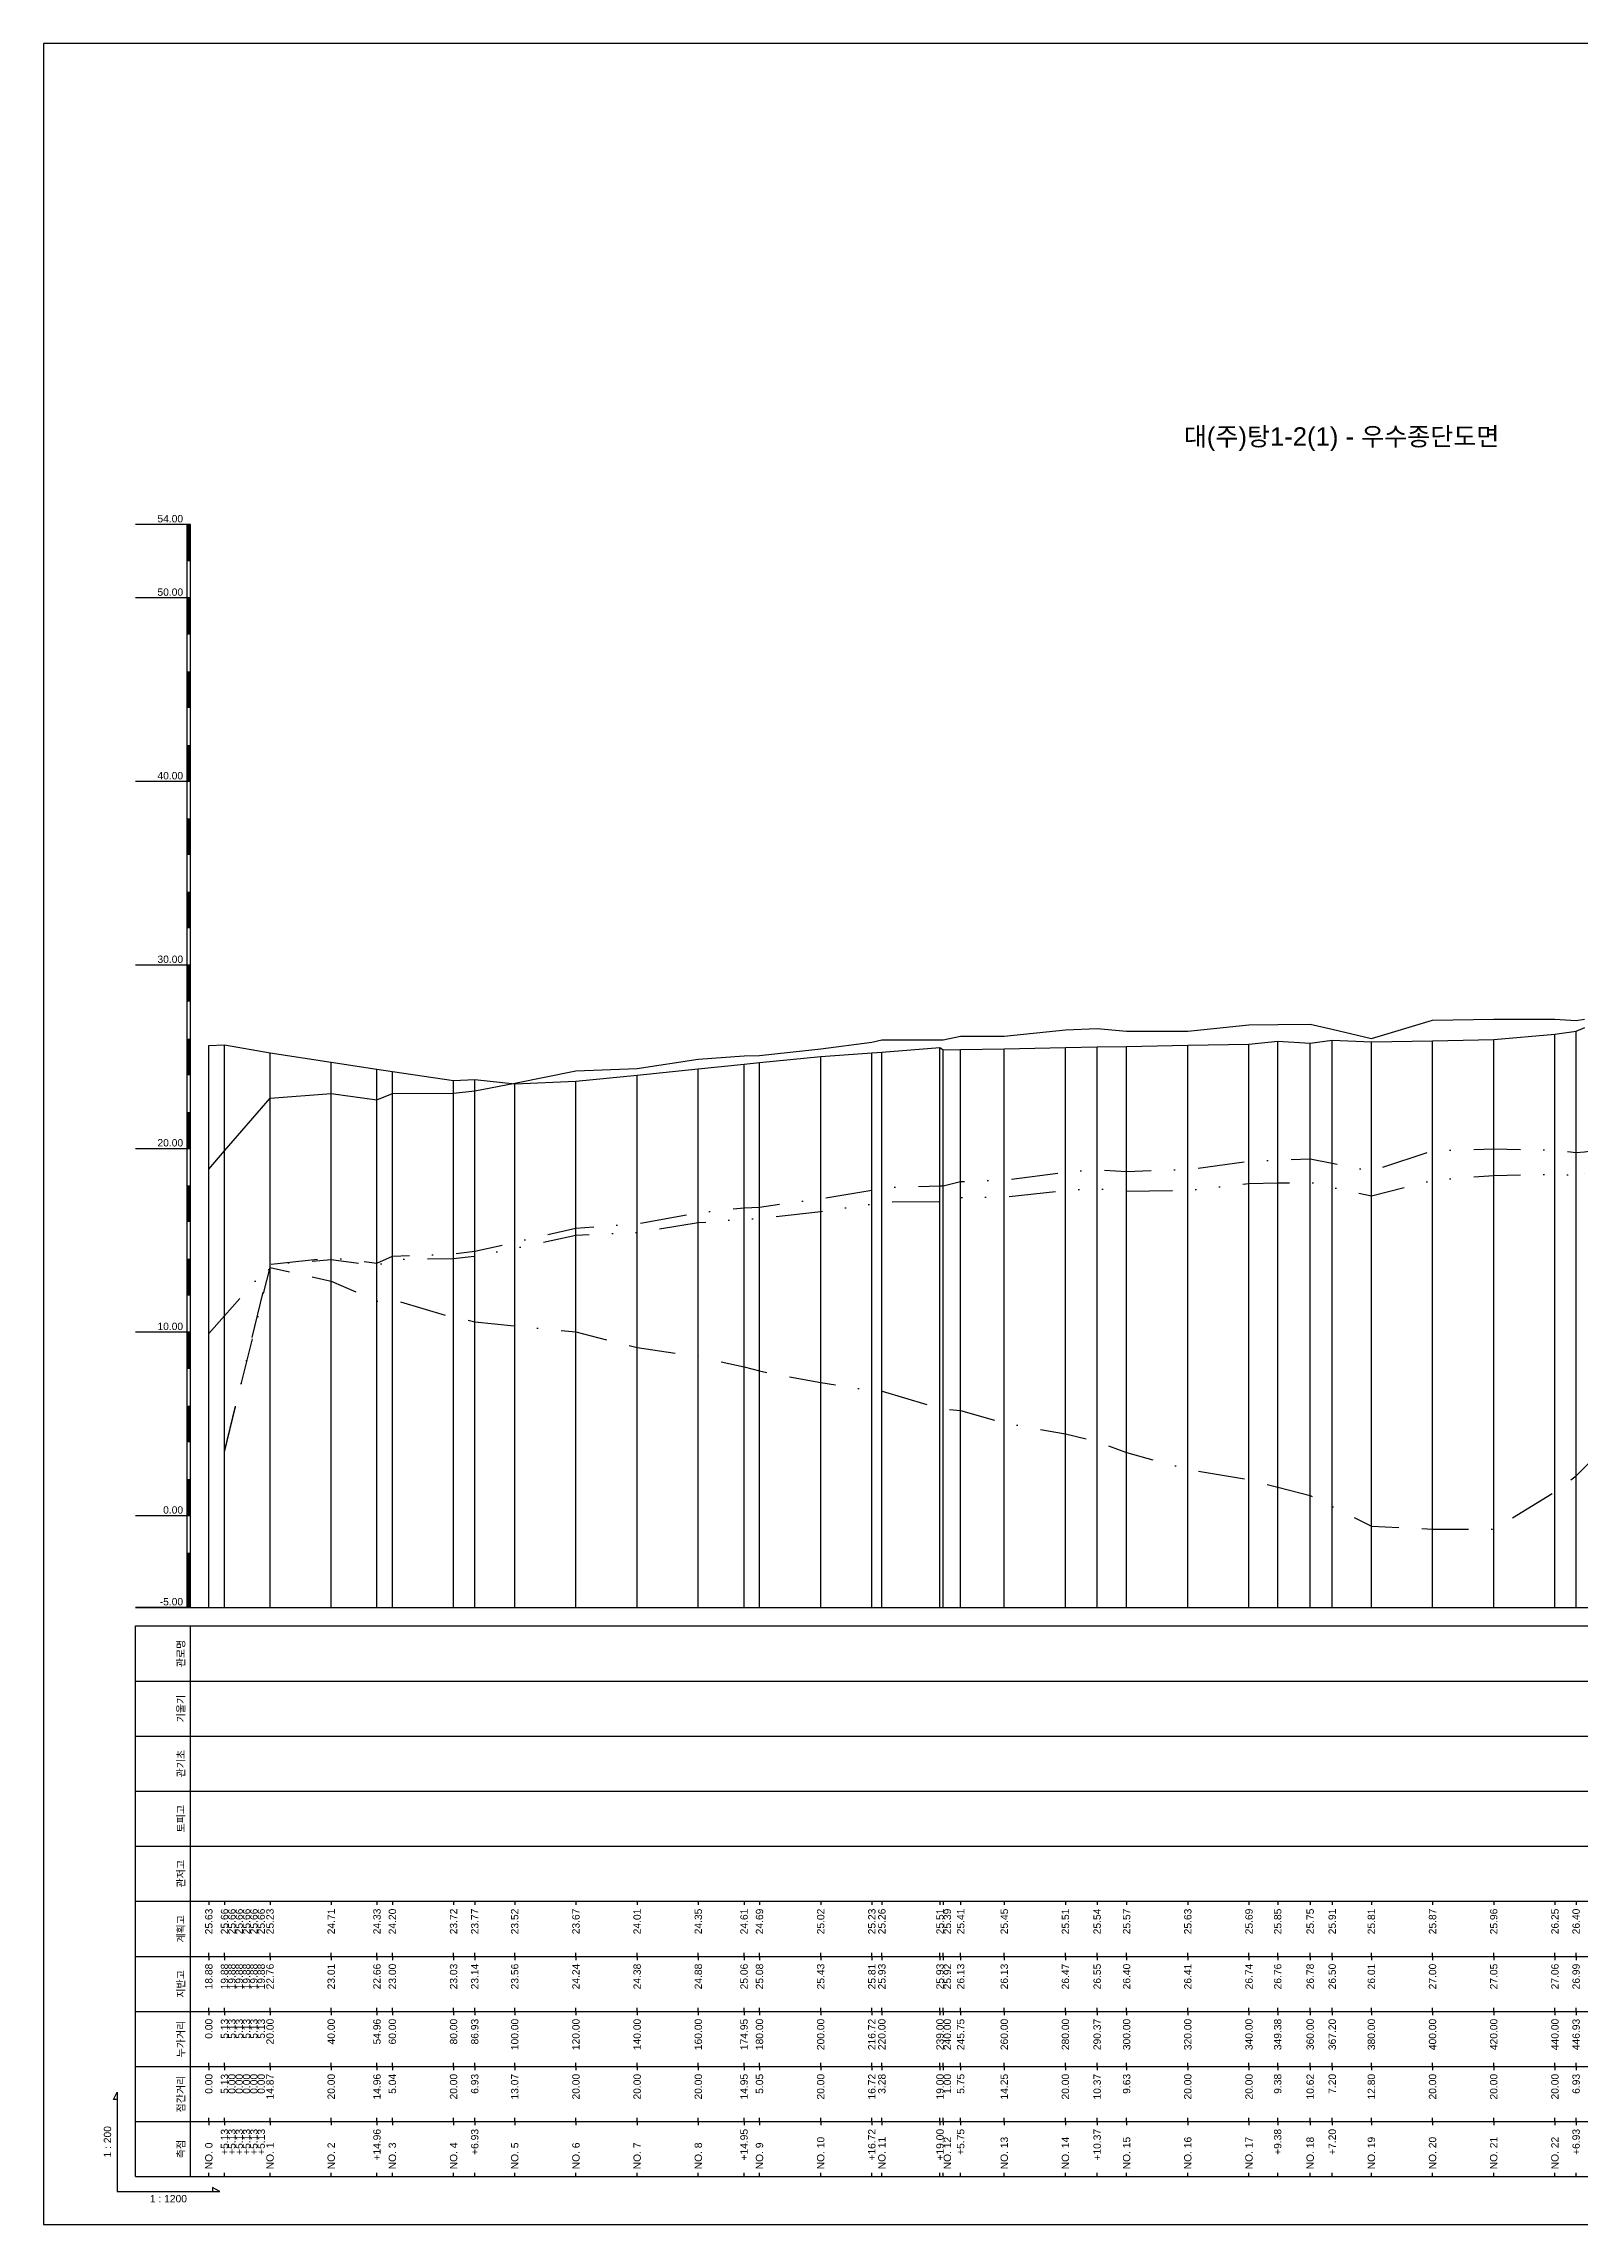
# Model space of a CAD drawing. Header units: millimetres. Extents: x -7351 to 135086, y 1419 to 5643.
# Drawn here: x 21776 to 22195, y 1419 to 2013 of the extents above; entities that cross this region are included whole.
import ezdxf
from ezdxf.enums import TextEntityAlignment as Align

# ---------------------------------------------------------------- set-up
doc = ezdxf.new("R2010")
doc.units = ezdxf.units.MM
for name, pattern in [('BORDER', [44.45, 12.7, -6.35, 12.7, -6.35, 0, -6.35]), ('DASHDOT', [25.4, 12.7, -6.35, 0, -6.35]), ('DIVIDE', [31.75, 12.7, -6.35, 0, -6.35, 0, -6.35])]:
    doc.linetypes.add(name, pattern=pattern)
for name, color, linetype in [('KZ_종단_계획선', 1, 'Continuous'), ('KZ_종단_노선명', 7, 'Continuous'), ('KZ_종단_도각', 7, 'Continuous'), ('KZ_종단_수직선', 7, 'Continuous'), ('KZ_종단_암선1', 56, 'DASHDOT'), ('KZ_종단_암선2', 4, 'DIVIDE'), ('KZ_종단_암선3', 6, 'BORDER'), ('KZ_종단_지반선', 3, 'Continuous'), ('KZ_종단_테이블문자', 7, 'Continuous'), ('KZ_종단_테이블선', 7, 'Continuous'), ('KZ_종단_폴대', 7, 'Continuous')]:
    doc.layers.add(name, color=color, linetype=linetype)
doc.styles.get("Standard").update_dxf_attribs({"font": 'arial.ttf'})

msp = doc.modelspace()

# ---------------------------------------------------------------- linework, layer by layer
at = {"layer": 'KZ_종단_계획선'}
msp.add_lwpolyline([(21821.36, 1740.18), (21825.63, 1740.33), (21825.63, 1740.33), (21825.63, 1740.33), (21825.63, 1740.33), (21825.63, 1740.33), (21825.63, 1740.33), (21838.03, 1738.18), (21854.69, 1735.6), (21867.16, 1733.68), (21871.36, 1733.03), (21888.03, 1730.63), (21893.8, 1730.9), (21904.69, 1729.66), (21921.36, 1730.4), (21938.03, 1732.1), (21954.69, 1733.8), (21967.15, 1735.07), (21971.36, 1735.5), (21988.03, 1737.16), (22001.96, 1738.19), (22004.69, 1738.35), (22020.53, 1739.61), (22021.36, 1738.98), (22026.15, 1739.07), (22038.03, 1739.28), (22054.69, 1739.59), (22063.33, 1739.75), (22071.36, 1739.89), (22088.03, 1740.2), (22104.69, 1740.5), (22112.51, 1741.31), (22121.36, 1740.8), (22127.36, 1741.58), (22138.03, 1741.11), (22154.69, 1741.41), (22171.36, 1741.82), (22188.03, 1743.26), (22193.8, 1744.06), (22196.14, 1745.09)], dxfattribs=at)
at = {"layer": 'KZ_종단_도각'}
msp.add_lwpolyline([(21776.36, 1419.04), (22617.36, 1419.04), (22617.36, 2013.04), (21776.36, 2013.04)], close=True, dxfattribs=at)
at = {"layer": 'KZ_종단_수직선'}
for p, q in [((22104.69, 1587.04), (22104.69, 1740.5)), ((22112.51, 1587.04), (22112.51, 1741.31)), ((22121.36, 1587.04), (22121.36, 1740.8)), ((22127.36, 1587.04), (22127.36, 1741.58)), ((22138.03, 1587.04), (22138.03, 1741.11)), ((22154.69, 1587.04), (22154.69, 1741.41)), ((22171.36, 1587.04), (22171.36, 1741.82)), ((22188.03, 1587.04), (22188.03, 1743.26)), ((22193.8, 1587.04), (22193.8, 1744.06)), ((21821.36, 1587.04), (21821.36, 1740.18)), ((21825.63, 1587.04), (21825.63, 1740.33)), ((21825.63, 1587.04), (21825.63, 1740.33)), ((21825.63, 1587.04), (21825.63, 1740.33)), ((21825.63, 1587.04), (21825.63, 1740.33)), ((21825.63, 1587.04), (21825.63, 1740.33)), ((21825.63, 1587.04), (21825.63, 1740.33)), ((21838.03, 1587.04), (21838.03, 1738.18)), ((21854.69, 1587.04), (21854.69, 1735.6)), ((21967.15, 1587.04), (21967.15, 1735.07)), ((21971.36, 1587.04), (21971.36, 1735.5)), ((21988.03, 1587.04), (21988.03, 1737.16)), ((22001.96, 1587.04), (22001.96, 1738.19)), ((22004.69, 1587.04), (22004.69, 1738.35)), ((22020.53, 1587.04), (22020.53, 1739.61)), ((22021.36, 1587.04), (22021.36, 1738.98)), ((22026.15, 1587.04), (22026.15, 1739.07)), ((22038.03, 1587.04), (22038.03, 1739.28)), ((22054.69, 1587.04), (22054.69, 1739.59)), ((22063.33, 1587.04), (22063.33, 1739.75)), ((22071.36, 1587.04), (22071.36, 1739.89)), ((22088.03, 1587.04), (22088.03, 1740.2)), ((21867.16, 1587.04), (21867.16, 1733.68)), ((21871.36, 1587.04), (21871.36, 1733.03)), ((21888.03, 1587.04), (21888.03, 1730.63)), ((21893.8, 1587.04), (21893.8, 1730.9)), ((21904.69, 1587.04), (21904.69, 1729.66)), ((21921.36, 1587.04), (21921.36, 1730.4)), ((21938.03, 1587.04), (21938.03, 1732.1)), ((21954.69, 1587.04), (21954.69, 1733.8))]:
    msp.add_line(p, q, dxfattribs=at)
at = {"layer": 'KZ_종단_암선1', "flags": 128}
msp.add_lwpolyline([(21821.36, 1661.68), (21825.63, 1666.52), (21825.63, 1666.52), (21825.63, 1666.52), (21825.63, 1666.52), (21825.63, 1666.52), (21825.63, 1666.52), (21838.03, 1680.56), (21854.69, 1682.3), (21867.16, 1680.9), (21871.36, 1682.74), (21888.03, 1683.37), (21893.8, 1684.11), (21904.69, 1686.53), (21921.36, 1690.43), (21938.03, 1691.61), (21954.69, 1694.62), (21967.15, 1695.93), (21971.36, 1696.15), (21988.03, 1698.42), (22001.96, 1700.74), (22004.69, 1701.43), (22020.53, 1701.89), (22021.36, 1701.91), (22026.15, 1703.11), (22038.03, 1703.47), (22054.69, 1705.68), (22063.33, 1706.33), (22071.36, 1705.84), (22088.03, 1706.39), (22104.69, 1708.59), (22112.51, 1708.92), (22121.36, 1709.29), (22127.36, 1708.08), (22138.03, 1705.93), (22154.69, 1711.44), (22171.36, 1712), (22188.03, 1711.61), (22193.8, 1710.97), (22196.13, 1711.21), (22196.13, 1711.21), (22196.13, 1711.21), (22196.13, 1711.21), (22196.13, 1711.21), (22204.69, 1712.36), (22221.36, 1715.76), (22238.03, 1721.14), (22254.69, 1720.33), (22271.36, 1725.46), (22277.13, 1725.42), (22288.03, 1725.35), (22304.69, 1730.93), (22321.36, 1742.31), (22327.13, 1742.99), (22338.03, 1744.28), (22354.69, 1744.21), (22371.36, 1750.07), (22377.13, 1750.04), (22388.03, 1749.98), (22404.69, 1767.81), (22421.36, 1767.17), (22431.48, 1788.02), (22438.03, 1793.42), (22438.48, 1793.47)], dxfattribs=at)
at = {"layer": 'KZ_종단_암선2', "flags": 128}
msp.add_lwpolyline([(21825.63, 1629.58), (21825.63, 1629.58), (21825.63, 1629.58), (21825.63, 1629.58), (21825.63, 1629.58), (21825.63, 1629.58), (21838.03, 1680.5), (21854.69, 1681.86), (21867.16, 1680.17), (21871.36, 1681.92), (21888.03, 1682.16), (21893.8, 1682.77), (21904.69, 1684.94), (21921.36, 1688.45), (21938.03, 1689.25), (21954.69, 1691.89), (21967.15, 1692.91), (21971.36, 1693.03), (21988.03, 1694.92), (22001.96, 1696.93), (22004.69, 1697.56), (22020.53, 1697.66), (22021.36, 1697.67), (22026.15, 1698.76), (22038.03, 1698.86), (22054.69, 1700.71), (22063.33, 1701.16), (22071.36, 1700.5), (22088.03, 1700.69), (22104.69, 1702.54), (22112.51, 1702.7), (22121.36, 1702.89), (22127.36, 1701.55), (22138.03, 1699.18), (22154.69, 1703.42), (22171.36, 1704.77), (22188.03, 1705.11), (22193.8, 1704.83), (22196.13, 1705.21), (22196.13, 1705.21), (22196.13, 1705.21), (22196.13, 1705.21), (22196.13, 1705.21), (22204.69, 1706.89), (22221.36, 1711.37), (22238.03, 1717.85), (22254.69, 1718.21), (22271.36, 1724.27), (22277.13, 1724.08), (22288.03, 1723.73), (22304.69, 1728.91), (22321.36, 1739.09), (22327.13, 1739.32), (22338.03, 1739.76), (22354.69, 1738.3), (22371.36, 1742.7), (22377.13, 1742.14), (22388.03, 1741.08), (22404.69, 1757.3), (22421.36, 1755), (22431.48, 1774.81), (22438.03, 1779.53), (22438.48, 1779.53)], dxfattribs=at)
at = {"layer": 'KZ_종단_암선3', "flags": 128}
msp.add_lwpolyline([(21825.63, 1629.38), (21825.63, 1629.38), (21825.63, 1629.38), (21825.63, 1629.38), (21825.63, 1629.38), (21825.63, 1629.38), (21838.03, 1679.72), (21854.69, 1675.99), (21867.16, 1670.49), (21871.36, 1670.95), (21888.03, 1666.08), (21893.8, 1664.92), (21904.69, 1663.75), (21921.36, 1662.15), (21938.03, 1657.85), (21954.69, 1655.4), (21967.15, 1652.63), (21971.36, 1651.49), (21988.03, 1648.33), (22001.96, 1646.16), (22004.69, 1645.97), (22020.53, 1641.34), (22021.36, 1641.1), (22026.15, 1640.77), (22038.03, 1637.37), (22054.69, 1634.33), (22063.33, 1632.28), (22071.36, 1629.3), (22088.03, 1624.72), (22104.69, 1621.86), (22112.51, 1619.85), (22121.36, 1617.57), (22127.36, 1614.58), (22138.03, 1609.25), (22154.69, 1608.42), (22171.36, 1608.41), (22188.03, 1618.55), (22193.8, 1622.92), (22196.13, 1625.2), (22196.13, 1625.2), (22196.13, 1625.2), (22196.13, 1625.2), (22196.13, 1625.2), (22204.69, 1633.98), (22221.36, 1652.82), (22238.03, 1674.44), (22254.69, 1689.93), (22271.36, 1712.88), (22277.13, 1677.94), (22321.36, 1737.69), (22327.13, 1737.5), (22338.03, 1737.16), (22354.69, 1734.52), (22371.36, 1737.73), (22377.13, 1736.76), (22388.03, 1734.92), (22404.69, 1749.99), (22421.36, 1746.55), (22431.48, 1765.68), (22438.03, 1769.97), (22438.48, 1769.95)], dxfattribs=at)
at = {"layer": 'KZ_종단_지반선', "flags": 128}
msp.add_lwpolyline([(21821.36, 1706.45), (21825.63, 1711.42), (21825.63, 1711.42), (21825.63, 1711.42), (21825.63, 1711.42), (21825.63, 1711.42), (21825.63, 1711.42), (21838.03, 1725.84), (21854.69, 1727.09), (21867.16, 1725.33), (21871.36, 1727.05), (21888.03, 1727.19), (21893.8, 1727.76), (21904.69, 1729.86), (21921.36, 1733.25), (21938.03, 1733.92), (21954.69, 1736.43), (21967.15, 1737.35), (21971.36, 1737.45), (21988.03, 1739.2), (22001.96, 1741.09), (22004.69, 1741.7), (22020.53, 1741.67), (22021.36, 1741.66), (22026.15, 1742.71), (22038.03, 1742.71), (22054.69, 1744.4), (22063.33, 1744.78), (22071.36, 1744.04), (22088.03, 1744.08), (22104.69, 1745.76), (22112.51, 1745.85), (22121.36, 1745.95), (22127.36, 1744.55), (22138.03, 1742.07), (22154.69, 1747.04), (22171.36, 1747.31), (22188.03, 1747.36), (22193.8, 1746.97), (22196.13, 1747.3)], dxfattribs=at)
at = {"layer": 'KZ_종단_테이블선'}
for p, q in [((21801.36, 1587.04), (22443.48, 1587.04)), ((21801.36, 1567.04), (21801.36, 1582.04)), ((21801.36, 1582.04), (22443.48, 1582.04)), ((21816.36, 1567.04), (21816.36, 1582.04)), ((21801.36, 1552.04), (21801.36, 1567.04)), ((21801.36, 1567.04), (22443.48, 1567.04)), ((21816.36, 1552.04), (21816.36, 1567.04)), ((21801.36, 1537.04), (21801.36, 1552.04)), ((21801.36, 1552.04), (22443.48, 1552.04)), ((21816.36, 1537.04), (21816.36, 1552.04)), ((21801.36, 1522.04), (21801.36, 1537.04)), ((21801.36, 1537.04), (22443.48, 1537.04)), ((21816.36, 1522.04), (21816.36, 1537.04)), ((21801.36, 1507.04), (21801.36, 1522.04)), ((21801.36, 1522.04), (22443.48, 1522.04)), ((21816.36, 1507.04), (21816.36, 1522.04)), ((21801.36, 1492.04), (21801.36, 1507.04)), ((21801.36, 1507.04), (22443.48, 1507.04)), ((21816.36, 1492.04), (21816.36, 1507.04)), ((21821.36, 1507.04), (21821.36, 1506.04)), ((21825.63, 1507.04), (21825.63, 1506.04)), ((21825.63, 1507.04), (21825.63, 1506.04)), ((21825.63, 1507.04), (21825.63, 1506.04)), ((21825.63, 1507.04), (21825.63, 1506.04)), ((21825.63, 1507.04), (21825.63, 1506.04)), ((21825.63, 1507.04), (21825.63, 1506.04)), ((21838.03, 1507.04), (21838.03, 1506.04)), ((21854.69, 1507.04), (21854.69, 1506.04)), ((21867.16, 1507.04), (21867.16, 1506.04)), ((21871.36, 1507.04), (21871.36, 1506.04)), ((21888.03, 1507.04), (21888.03, 1506.04)), ((21893.8, 1507.04), (21893.8, 1506.04)), ((21904.69, 1507.04), (21904.69, 1506.04)), ((21921.36, 1507.04), (21921.36, 1506.04)), ((21938.03, 1507.04), (21938.03, 1506.04)), ((21954.69, 1507.04), (21954.69, 1506.04)), ((21967.15, 1507.04), (21967.15, 1506.04)), ((21971.36, 1507.04), (21971.36, 1506.04)), ((21988.03, 1507.04), (21988.03, 1506.04)), ((22001.96, 1507.04), (22001.96, 1506.04)), ((22004.69, 1507.04), (22004.69, 1506.04)), ((22020.53, 1507.04), (22020.53, 1506.04)), ((22021.36, 1507.04), (22021.36, 1506.04)), ((22026.15, 1507.04), (22026.15, 1506.04)), ((22038.03, 1507.04), (22038.03, 1506.04)), ((22054.69, 1507.04), (22054.69, 1506.04)), ((22063.33, 1507.04), (22063.33, 1506.04)), ((22071.36, 1507.04), (22071.36, 1506.04)), ((22088.03, 1507.04), (22088.03, 1506.04)), ((22104.69, 1507.04), (22104.69, 1506.04)), ((22112.51, 1507.04), (22112.51, 1506.04)), ((22121.36, 1507.04), (22121.36, 1506.04)), ((22127.36, 1507.04), (22127.36, 1506.04)), ((22138.03, 1507.04), (22138.03, 1506.04)), ((22154.69, 1507.04), (22154.69, 1506.04)), ((22171.36, 1507.04), (22171.36, 1506.04)), ((22188.03, 1507.04), (22188.03, 1506.04)), ((22193.8, 1507.04), (22193.8, 1506.04)), ((21801.36, 1477.04), (21801.36, 1492.04)), ((21801.36, 1492.04), (22443.48, 1492.04)), ((21816.36, 1477.04), (21816.36, 1492.04)), ((21821.36, 1492.04), (21821.36, 1493.04)), ((21821.36, 1492.04), (21821.36, 1491.04)), ((21825.63, 1492.04), (21825.63, 1493.04)), ((21825.63, 1492.04), (21825.63, 1493.04)), ((21825.63, 1492.04), (21825.63, 1493.04)), ((21825.63, 1492.04), (21825.63, 1493.04)), ((21825.63, 1492.04), (21825.63, 1493.04)), ((21825.63, 1492.04), (21825.63, 1493.04)), ((21825.63, 1492.04), (21825.63, 1491.04)), ((21825.63, 1492.04), (21825.63, 1491.04)), ((21825.63, 1492.04), (21825.63, 1491.04)), ((21825.63, 1492.04), (21825.63, 1491.04)), ((21825.63, 1492.04), (21825.63, 1491.04)), ((21825.63, 1492.04), (21825.63, 1491.04)), ((21838.03, 1492.04), (21838.03, 1493.04)), ((21838.03, 1492.04), (21838.03, 1491.04)), ((21854.69, 1492.04), (21854.69, 1493.04)), ((21854.69, 1492.04), (21854.69, 1491.04)), ((21867.16, 1492.04), (21867.16, 1493.04)), ((21867.16, 1492.04), (21867.16, 1491.04)), ((21871.36, 1492.04), (21871.36, 1493.04)), ((21871.36, 1492.04), (21871.36, 1491.04)), ((21888.03, 1492.04), (21888.03, 1493.04)), ((21888.03, 1492.04), (21888.03, 1491.04)), ((21893.8, 1492.04), (21893.8, 1493.04)), ((21893.8, 1492.04), (21893.8, 1491.04)), ((21904.69, 1492.04), (21904.69, 1493.04)), ((21904.69, 1492.04), (21904.69, 1491.04)), ((21921.36, 1492.04), (21921.36, 1493.04)), ((21921.36, 1492.04), (21921.36, 1491.04)), ((21938.03, 1492.04), (21938.03, 1493.04)), ((21938.03, 1492.04), (21938.03, 1491.04)), ((21954.69, 1492.04), (21954.69, 1493.04)), ((21954.69, 1492.04), (21954.69, 1491.04)), ((21967.15, 1492.04), (21967.15, 1493.04)), ((21967.15, 1492.04), (21967.15, 1491.04)), ((21971.36, 1492.04), (21971.36, 1493.04)), ((21971.36, 1492.04), (21971.36, 1491.04)), ((21988.03, 1492.04), (21988.03, 1493.04)), ((21988.03, 1492.04), (21988.03, 1491.04)), ((22001.96, 1492.04), (22001.96, 1493.04)), ((22001.96, 1492.04), (22001.96, 1491.04)), ((22004.69, 1492.04), (22004.69, 1493.04)), ((22004.69, 1492.04), (22004.69, 1491.04)), ((22020.53, 1492.04), (22020.53, 1493.04)), ((22020.53, 1492.04), (22020.53, 1491.04)), ((22021.36, 1492.04), (22021.36, 1493.04)), ((22021.36, 1492.04), (22021.36, 1491.04)), ((22026.15, 1492.04), (22026.15, 1493.04)), ((22026.15, 1492.04), (22026.15, 1491.04)), ((22038.03, 1492.04), (22038.03, 1493.04)), ((22038.03, 1492.04), (22038.03, 1491.04)), ((22054.69, 1492.04), (22054.69, 1493.04)), ((22054.69, 1492.04), (22054.69, 1491.04)), ((22063.33, 1492.04), (22063.33, 1493.04)), ((22063.33, 1492.04), (22063.33, 1491.04)), ((22071.36, 1492.04), (22071.36, 1493.04)), ((22071.36, 1492.04), (22071.36, 1491.04)), ((22088.03, 1492.04), (22088.03, 1493.04)), ((22088.03, 1492.04), (22088.03, 1491.04)), ((22104.69, 1492.04), (22104.69, 1493.04)), ((22104.69, 1492.04), (22104.69, 1491.04)), ((22112.51, 1492.04), (22112.51, 1493.04)), ((22112.51, 1492.04), (22112.51, 1491.04)), ((22121.36, 1492.04), (22121.36, 1493.04)), ((22121.36, 1492.04), (22121.36, 1491.04)), ((22127.36, 1492.04), (22127.36, 1493.04)), ((22127.36, 1492.04), (22127.36, 1491.04)), ((22138.03, 1492.04), (22138.03, 1493.04)), ((22138.03, 1492.04), (22138.03, 1491.04)), ((22154.69, 1492.04), (22154.69, 1493.04)), ((22154.69, 1492.04), (22154.69, 1491.04)), ((22171.36, 1492.04), (22171.36, 1493.04)), ((22171.36, 1492.04), (22171.36, 1491.04)), ((22188.03, 1492.04), (22188.03, 1493.04)), ((22188.03, 1492.04), (22188.03, 1491.04)), ((22193.8, 1492.04), (22193.8, 1493.04)), ((22193.8, 1492.04), (22193.8, 1491.04)), ((21801.36, 1462.04), (21801.36, 1477.04)), ((21801.36, 1477.04), (22443.48, 1477.04)), ((21816.36, 1462.04), (21816.36, 1477.04)), ((21821.36, 1477.04), (21821.36, 1478.04)), ((21821.36, 1477.04), (21821.36, 1476.04)), ((21825.63, 1477.04), (21825.63, 1478.04)), ((21825.63, 1477.04), (21825.63, 1478.04)), ((21825.63, 1477.04), (21825.63, 1478.04)), ((21825.63, 1477.04), (21825.63, 1478.04)), ((21825.63, 1477.04), (21825.63, 1478.04)), ((21825.63, 1477.04), (21825.63, 1478.04)), ((21825.63, 1477.04), (21825.63, 1476.04)), ((21825.63, 1477.04), (21825.63, 1476.04)), ((21825.63, 1477.04), (21825.63, 1476.04)), ((21825.63, 1477.04), (21825.63, 1476.04)), ((21825.63, 1477.04), (21825.63, 1476.04)), ((21825.63, 1477.04), (21825.63, 1476.04)), ((21838.03, 1477.04), (21838.03, 1478.04)), ((21838.03, 1477.04), (21838.03, 1476.04)), ((21854.69, 1477.04), (21854.69, 1478.04)), ((21854.69, 1477.04), (21854.69, 1476.04)), ((21867.16, 1477.04), (21867.16, 1478.04)), ((21867.16, 1477.04), (21867.16, 1476.04)), ((21871.36, 1477.04), (21871.36, 1478.04)), ((21871.36, 1477.04), (21871.36, 1476.04)), ((21888.03, 1477.04), (21888.03, 1478.04)), ((21888.03, 1477.04), (21888.03, 1476.04)), ((21893.8, 1477.04), (21893.8, 1478.04)), ((21893.8, 1477.04), (21893.8, 1476.04)), ((21904.69, 1477.04), (21904.69, 1478.04)), ((21904.69, 1477.04), (21904.69, 1476.04)), ((21921.36, 1477.04), (21921.36, 1478.04)), ((21921.36, 1477.04), (21921.36, 1476.04)), ((21938.03, 1477.04), (21938.03, 1478.04)), ((21938.03, 1477.04), (21938.03, 1476.04)), ((21954.69, 1477.04), (21954.69, 1478.04)), ((21954.69, 1477.04), (21954.69, 1476.04)), ((21967.15, 1477.04), (21967.15, 1478.04)), ((21967.15, 1477.04), (21967.15, 1476.04)), ((21971.36, 1477.04), (21971.36, 1478.04)), ((21971.36, 1477.04), (21971.36, 1476.04)), ((21988.03, 1477.04), (21988.03, 1478.04)), ((21988.03, 1477.04), (21988.03, 1476.04)), ((22001.96, 1477.04), (22001.96, 1478.04)), ((22001.96, 1477.04), (22001.96, 1476.04)), ((22004.69, 1477.04), (22004.69, 1478.04)), ((22004.69, 1477.04), (22004.69, 1476.04)), ((22020.53, 1477.04), (22020.53, 1478.04)), ((22020.53, 1477.04), (22020.53, 1476.04)), ((22021.36, 1477.04), (22021.36, 1478.04)), ((22021.36, 1477.04), (22021.36, 1476.04)), ((22026.15, 1477.04), (22026.15, 1478.04)), ((22026.15, 1477.04), (22026.15, 1476.04)), ((22038.03, 1477.04), (22038.03, 1478.04)), ((22038.03, 1477.04), (22038.03, 1476.04)), ((22054.69, 1477.04), (22054.69, 1478.04)), ((22054.69, 1477.04), (22054.69, 1476.04)), ((22063.33, 1477.04), (22063.33, 1478.04)), ((22063.33, 1477.04), (22063.33, 1476.04)), ((22071.36, 1477.04), (22071.36, 1478.04)), ((22071.36, 1477.04), (22071.36, 1476.04)), ((22088.03, 1477.04), (22088.03, 1478.04)), ((22088.03, 1477.04), (22088.03, 1476.04)), ((22104.69, 1477.04), (22104.69, 1478.04)), ((22104.69, 1477.04), (22104.69, 1476.04)), ((22112.51, 1477.04), (22112.51, 1478.04)), ((22112.51, 1477.04), (22112.51, 1476.04)), ((22121.36, 1477.04), (22121.36, 1478.04)), ((22121.36, 1477.04), (22121.36, 1476.04)), ((22127.36, 1477.04), (22127.36, 1478.04)), ((22127.36, 1477.04), (22127.36, 1476.04)), ((22138.03, 1477.04), (22138.03, 1478.04)), ((22138.03, 1477.04), (22138.03, 1476.04)), ((22154.69, 1477.04), (22154.69, 1478.04)), ((22154.69, 1477.04), (22154.69, 1476.04)), ((22171.36, 1477.04), (22171.36, 1478.04)), ((22171.36, 1477.04), (22171.36, 1476.04)), ((22188.03, 1477.04), (22188.03, 1478.04)), ((22188.03, 1477.04), (22188.03, 1476.04)), ((22193.8, 1477.04), (22193.8, 1478.04)), ((22193.8, 1477.04), (22193.8, 1476.04)), ((21801.36, 1447.04), (21801.36, 1462.04)), ((21801.36, 1462.04), (22443.48, 1462.04)), ((21816.36, 1447.04), (21816.36, 1462.04)), ((21821.36, 1462.04), (21821.36, 1463.04)), ((21821.36, 1462.04), (21821.36, 1461.04)), ((21825.63, 1462.04), (21825.63, 1463.04)), ((21825.63, 1462.04), (21825.63, 1463.04)), ((21825.63, 1462.04), (21825.63, 1463.04)), ((21825.63, 1462.04), (21825.63, 1463.04)), ((21825.63, 1462.04), (21825.63, 1463.04)), ((21825.63, 1462.04), (21825.63, 1463.04)), ((21825.63, 1462.04), (21825.63, 1461.04)), ((21825.63, 1462.04), (21825.63, 1461.04)), ((21825.63, 1462.04), (21825.63, 1461.04)), ((21825.63, 1462.04), (21825.63, 1461.04)), ((21825.63, 1462.04), (21825.63, 1461.04)), ((21825.63, 1462.04), (21825.63, 1461.04)), ((21838.03, 1462.04), (21838.03, 1463.04)), ((21838.03, 1462.04), (21838.03, 1461.04)), ((21854.69, 1462.04), (21854.69, 1463.04)), ((21854.69, 1462.04), (21854.69, 1461.04)), ((21867.16, 1462.04), (21867.16, 1463.04)), ((21867.16, 1462.04), (21867.16, 1461.04)), ((21871.36, 1462.04), (21871.36, 1463.04)), ((21871.36, 1462.04), (21871.36, 1461.04)), ((21888.03, 1462.04), (21888.03, 1463.04)), ((21888.03, 1462.04), (21888.03, 1461.04)), ((21893.8, 1462.04), (21893.8, 1463.04)), ((21893.8, 1462.04), (21893.8, 1461.04)), ((21904.69, 1462.04), (21904.69, 1463.04)), ((21904.69, 1462.04), (21904.69, 1461.04)), ((21921.36, 1462.04), (21921.36, 1463.04)), ((21921.36, 1462.04), (21921.36, 1461.04)), ((21938.03, 1462.04), (21938.03, 1463.04)), ((21938.03, 1462.04), (21938.03, 1461.04)), ((21954.69, 1462.04), (21954.69, 1463.04)), ((21954.69, 1462.04), (21954.69, 1461.04)), ((21967.15, 1462.04), (21967.15, 1463.04)), ((21967.15, 1462.04), (21967.15, 1461.04)), ((21971.36, 1462.04), (21971.36, 1463.04)), ((21971.36, 1462.04), (21971.36, 1461.04)), ((21988.03, 1462.04), (21988.03, 1463.04)), ((21988.03, 1462.04), (21988.03, 1461.04)), ((22001.96, 1462.04), (22001.96, 1463.04)), ((22001.96, 1462.04), (22001.96, 1461.04)), ((22004.69, 1462.04), (22004.69, 1463.04)), ((22004.69, 1462.04), (22004.69, 1461.04)), ((22020.53, 1462.04), (22020.53, 1463.04)), ((22020.53, 1462.04), (22020.53, 1461.04)), ((22021.36, 1462.04), (22021.36, 1463.04)), ((22021.36, 1462.04), (22021.36, 1461.04)), ((22026.15, 1462.04), (22026.15, 1463.04)), ((22026.15, 1462.04), (22026.15, 1461.04)), ((22038.03, 1462.04), (22038.03, 1463.04)), ((22038.03, 1462.04), (22038.03, 1461.04)), ((22054.69, 1462.04), (22054.69, 1463.04)), ((22054.69, 1462.04), (22054.69, 1461.04)), ((22063.33, 1462.04), (22063.33, 1463.04)), ((22063.33, 1462.04), (22063.33, 1461.04)), ((22071.36, 1462.04), (22071.36, 1463.04)), ((22071.36, 1462.04), (22071.36, 1461.04)), ((22088.03, 1462.04), (22088.03, 1463.04)), ((22088.03, 1462.04), (22088.03, 1461.04)), ((22104.69, 1462.04), (22104.69, 1463.04)), ((22104.69, 1462.04), (22104.69, 1461.04)), ((22112.51, 1462.04), (22112.51, 1463.04)), ((22112.51, 1462.04), (22112.51, 1461.04)), ((22121.36, 1462.04), (22121.36, 1463.04)), ((22121.36, 1462.04), (22121.36, 1461.04)), ((22127.36, 1462.04), (22127.36, 1463.04)), ((22127.36, 1462.04), (22127.36, 1461.04)), ((22138.03, 1462.04), (22138.03, 1463.04)), ((22138.03, 1462.04), (22138.03, 1461.04)), ((22154.69, 1462.04), (22154.69, 1463.04)), ((22154.69, 1462.04), (22154.69, 1461.04)), ((22171.36, 1462.04), (22171.36, 1463.04)), ((22171.36, 1462.04), (22171.36, 1461.04)), ((22188.03, 1462.04), (22188.03, 1463.04)), ((22188.03, 1462.04), (22188.03, 1461.04)), ((22193.8, 1462.04), (22193.8, 1463.04)), ((22193.8, 1462.04), (22193.8, 1461.04)), ((21801.36, 1432.04), (21801.36, 1447.04)), ((21801.36, 1447.04), (22443.48, 1447.04)), ((21816.36, 1432.04), (21816.36, 1447.04)), ((21821.36, 1447.04), (21821.36, 1448.04)), ((21821.36, 1447.04), (21821.36, 1446.04)), ((21825.63, 1447.04), (21825.63, 1448.04)), ((21825.63, 1447.04), (21825.63, 1448.04)), ((21825.63, 1447.04), (21825.63, 1448.04)), ((21825.63, 1447.04), (21825.63, 1448.04)), ((21825.63, 1447.04), (21825.63, 1448.04)), ((21825.63, 1447.04), (21825.63, 1448.04)), ((21825.63, 1447.04), (21825.63, 1446.04)), ((21825.63, 1447.04), (21825.63, 1446.04)), ((21825.63, 1447.04), (21825.63, 1446.04)), ((21825.63, 1447.04), (21825.63, 1446.04)), ((21825.63, 1447.04), (21825.63, 1446.04)), ((21825.63, 1447.04), (21825.63, 1446.04)), ((21838.03, 1447.04), (21838.03, 1448.04)), ((21838.03, 1447.04), (21838.03, 1446.04)), ((21854.69, 1447.04), (21854.69, 1448.04)), ((21854.69, 1447.04), (21854.69, 1446.04)), ((21867.16, 1447.04), (21867.16, 1448.04)), ((21867.16, 1447.04), (21867.16, 1446.04)), ((21871.36, 1447.04), (21871.36, 1448.04)), ((21871.36, 1447.04), (21871.36, 1446.04)), ((21888.03, 1447.04), (21888.03, 1448.04)), ((21888.03, 1447.04), (21888.03, 1446.04)), ((21893.8, 1447.04), (21893.8, 1448.04)), ((21893.8, 1447.04), (21893.8, 1446.04)), ((21904.69, 1447.04), (21904.69, 1448.04)), ((21904.69, 1447.04), (21904.69, 1446.04)), ((21921.36, 1447.04), (21921.36, 1448.04)), ((21921.36, 1447.04), (21921.36, 1446.04)), ((21938.03, 1447.04), (21938.03, 1448.04)), ((21938.03, 1447.04), (21938.03, 1446.04)), ((21954.69, 1447.04), (21954.69, 1448.04)), ((21954.69, 1447.04), (21954.69, 1446.04)), ((21967.15, 1447.04), (21967.15, 1448.04)), ((21967.15, 1447.04), (21967.15, 1446.04)), ((21971.36, 1447.04), (21971.36, 1448.04)), ((21971.36, 1447.04), (21971.36, 1446.04)), ((21988.03, 1447.04), (21988.03, 1448.04)), ((21988.03, 1447.04), (21988.03, 1446.04)), ((22001.96, 1447.04), (22001.96, 1448.04)), ((22001.96, 1447.04), (22001.96, 1446.04)), ((22004.69, 1447.04), (22004.69, 1448.04)), ((22004.69, 1447.04), (22004.69, 1446.04)), ((22020.53, 1447.04), (22020.53, 1448.04)), ((22020.53, 1447.04), (22020.53, 1446.04)), ((22021.36, 1447.04), (22021.36, 1448.04)), ((22021.36, 1447.04), (22021.36, 1446.04)), ((22026.15, 1447.04), (22026.15, 1448.04)), ((22026.15, 1447.04), (22026.15, 1446.04)), ((22038.03, 1447.04), (22038.03, 1448.04)), ((22038.03, 1447.04), (22038.03, 1446.04)), ((22054.69, 1447.04), (22054.69, 1448.04)), ((22054.69, 1447.04), (22054.69, 1446.04)), ((22063.33, 1447.04), (22063.33, 1448.04)), ((22063.33, 1447.04), (22063.33, 1446.04)), ((22071.36, 1447.04), (22071.36, 1448.04)), ((22071.36, 1447.04), (22071.36, 1446.04)), ((22088.03, 1447.04), (22088.03, 1448.04)), ((22088.03, 1447.04), (22088.03, 1446.04)), ((22104.69, 1447.04), (22104.69, 1448.04)), ((22104.69, 1447.04), (22104.69, 1446.04)), ((22112.51, 1447.04), (22112.51, 1448.04)), ((22112.51, 1447.04), (22112.51, 1446.04)), ((22121.36, 1447.04), (22121.36, 1448.04)), ((22121.36, 1447.04), (22121.36, 1446.04)), ((22127.36, 1447.04), (22127.36, 1448.04)), ((22127.36, 1447.04), (22127.36, 1446.04)), ((22138.03, 1447.04), (22138.03, 1448.04)), ((22138.03, 1447.04), (22138.03, 1446.04)), ((22154.69, 1447.04), (22154.69, 1448.04)), ((22154.69, 1447.04), (22154.69, 1446.04)), ((22171.36, 1447.04), (22171.36, 1448.04)), ((22171.36, 1447.04), (22171.36, 1446.04)), ((22188.03, 1447.04), (22188.03, 1448.04)), ((22188.03, 1447.04), (22188.03, 1446.04)), ((22193.8, 1447.04), (22193.8, 1448.04)), ((22193.8, 1447.04), (22193.8, 1446.04)), ((21801.36, 1432.04), (22443.48, 1432.04)), ((21821.36, 1432.04), (21821.36, 1433.04)), ((21825.63, 1432.04), (21825.63, 1433.04)), ((21825.63, 1432.04), (21825.63, 1433.04)), ((21825.63, 1432.04), (21825.63, 1433.04)), ((21825.63, 1432.04), (21825.63, 1433.04)), ((21825.63, 1432.04), (21825.63, 1433.04)), ((21825.63, 1432.04), (21825.63, 1433.04)), ((21838.03, 1432.04), (21838.03, 1433.04)), ((21854.69, 1432.04), (21854.69, 1433.04)), ((21867.16, 1432.04), (21867.16, 1433.04)), ((21871.36, 1432.04), (21871.36, 1433.04)), ((21888.03, 1432.04), (21888.03, 1433.04)), ((21893.8, 1432.04), (21893.8, 1433.04)), ((21904.69, 1432.04), (21904.69, 1433.04)), ((21921.36, 1432.04), (21921.36, 1433.04)), ((21938.03, 1432.04), (21938.03, 1433.04)), ((21954.69, 1432.04), (21954.69, 1433.04)), ((21967.15, 1432.04), (21967.15, 1433.04)), ((21971.36, 1432.04), (21971.36, 1433.04)), ((21988.03, 1432.04), (21988.03, 1433.04)), ((22001.96, 1432.04), (22001.96, 1433.04)), ((22004.69, 1432.04), (22004.69, 1433.04)), ((22020.53, 1432.04), (22020.53, 1433.04)), ((22021.36, 1432.04), (22021.36, 1433.04)), ((22026.15, 1432.04), (22026.15, 1433.04)), ((22038.03, 1432.04), (22038.03, 1433.04)), ((22054.69, 1432.04), (22054.69, 1433.04)), ((22063.33, 1432.04), (22063.33, 1433.04)), ((22071.36, 1432.04), (22071.36, 1433.04)), ((22088.03, 1432.04), (22088.03, 1433.04)), ((22104.69, 1432.04), (22104.69, 1433.04)), ((22112.51, 1432.04), (22112.51, 1433.04)), ((22121.36, 1432.04), (22121.36, 1433.04)), ((22127.36, 1432.04), (22127.36, 1433.04)), ((22138.03, 1432.04), (22138.03, 1433.04)), ((22154.69, 1432.04), (22154.69, 1433.04)), ((22171.36, 1432.04), (22171.36, 1433.04)), ((22188.03, 1432.04), (22188.03, 1433.04)), ((22193.8, 1432.04), (22193.8, 1433.04))]:
    msp.add_line(p, q, dxfattribs=at)
msp.add_lwpolyline([(21796.36, 1453.04), (21795.36, 1453.04), (21796.36, 1455.04), (21796.36, 1428.04), (21824.36, 1428.04), (21822.36, 1429.04), (21822.36, 1428.04)], dxfattribs=at)
at = {"layer": 'KZ_종단_폴대'}
for p, q in [((21816.36, 1882.04), (21801.36, 1882.04)), ((21816.36, 1862.04), (21801.36, 1862.04)), ((21816.36, 1812.04), (21801.36, 1812.04)), ((21816.36, 1762.04), (21801.36, 1762.04)), ((21816.36, 1712.04), (21801.36, 1712.04)), ((21816.36, 1662.04), (21801.36, 1662.04)), ((21816.36, 1612.04), (21801.36, 1612.04)), ((21816.36, 1587.04), (21801.36, 1587.04))]:
    msp.add_line(p, q, dxfattribs=at)
for points in [[(21815.86, 1872.04, 1, 1, 0), (21815.86, 1882.04, 1, 1, 0)], [(21815.86, 1852.04, 1, 1, 0), (21815.86, 1862.04, 1, 1, 0)], [(21815.86, 1832.04, 1, 1, 0), (21815.86, 1842.04, 1, 1, 0)], [(21815.86, 1812.04, 1, 1, 0), (21815.86, 1822.04, 1, 1, 0)], [(21815.86, 1792.04, 1, 1, 0), (21815.86, 1802.04, 1, 1, 0)], [(21815.86, 1772.04, 1, 1, 0), (21815.86, 1782.04, 1, 1, 0)], [(21815.86, 1752.04, 1, 1, 0), (21815.86, 1762.04, 1, 1, 0)], [(21815.86, 1732.04, 1, 1, 0), (21815.86, 1742.04, 1, 1, 0)], [(21815.86, 1712.04, 1, 1, 0), (21815.86, 1722.04, 1, 1, 0)], [(21815.86, 1692.04, 1, 1, 0), (21815.86, 1702.04, 1, 1, 0)], [(21815.86, 1672.04, 1, 1, 0), (21815.86, 1682.04, 1, 1, 0)], [(21815.86, 1652.04, 1, 1, 0), (21815.86, 1662.04, 1, 1, 0)], [(21815.86, 1632.04, 1, 1, 0), (21815.86, 1642.04, 1, 1, 0)], [(21815.86, 1612.04, 1, 1, 0), (21815.86, 1622.04, 1, 1, 0)], [(21815.86, 1587.04, 1, 1, 0), (21815.86, 1602.04, 1, 1, 0)]]:
    msp.add_lwpolyline(points, format="xyseb", dxfattribs=at)
msp.add_lwpolyline([(21816.36, 1587.04), (21816.36, 1882.04), (21815.36, 1882.04), (21815.36, 1587.04), (21816.36, 1587.04)], dxfattribs=at)

# ---------------------------------------------------------------- texts
at = {"layer": 'KZ_종단_노선명'}
msp.add_text('대(주)탕1-2(1) - 우수종단도면', height=5, dxfattribs=at).set_placement((22129.92, 1902.04), align=Align.BOTTOM_CENTER)
at = {"layer": 'KZ_종단_테이블문자'}
for s, p in [('25.63', (21821.36, 1505.04)), ('25.66', (21825.63, 1505.04)), ('25.66', (21827.63, 1505.04)), ('25.66', (21829.63, 1505.04)), ('25.66', (21831.63, 1505.04)), ('25.66', (21833.63, 1505.04)), ('25.66', (21835.63, 1505.04)), ('25.23', (21838.03, 1505.04)), ('24.71', (21854.69, 1505.04)), ('24.33', (21867.16, 1505.04)), ('24.20', (21871.36, 1505.04)), ('23.72', (21888.03, 1505.04)), ('23.77', (21893.8, 1505.04)), ('23.52', (21904.69, 1505.04)), ('23.67', (21921.36, 1505.04)), ('24.01', (21938.03, 1505.04)), ('24.35', (21954.69, 1505.04)), ('24.61', (21967.15, 1505.04)), ('24.69', (21971.36, 1505.04)), ('25.02', (21988.03, 1505.04)), ('25.23', (22001.96, 1505.04)), ('25.26', (22004.69, 1505.04)), ('25.51', (22020.53, 1505.04)), ('25.39', (22022.53, 1505.04)), ('25.41', (22026.15, 1505.04)), ('25.45', (22038.03, 1505.04)), ('25.51', (22054.69, 1505.04)), ('25.54', (22063.33, 1505.04)), ('25.57', (22071.36, 1505.04)), ('25.63', (22088.03, 1505.04)), ('25.69', (22104.69, 1505.04)), ('25.85', (22112.51, 1505.04)), ('25.75', (22121.36, 1505.04)), ('25.91', (22127.36, 1505.04)), ('25.81', (22138.03, 1505.04)), ('25.87', (22154.69, 1505.04)), ('25.96', (22171.36, 1505.04)), ('26.25', (22188.03, 1505.04)), ('26.40', (22193.8, 1505.04)), ('18.88', (21821.36, 1490.04)), ('19.88', (21825.63, 1490.04)), ('19.88', (21827.63, 1490.04)), ('19.88', (21829.63, 1490.04)), ('19.88', (21831.63, 1490.04)), ('19.88', (21833.63, 1490.04)), ('19.88', (21835.63, 1490.04)), ('22.76', (21838.03, 1490.04)), ('23.01', (21854.69, 1490.04)), ('22.66', (21867.16, 1490.04)), ('23.00', (21871.36, 1490.04)), ('23.03', (21888.03, 1490.04)), ('23.14', (21893.8, 1490.04)), ('23.56', (21904.69, 1490.04)), ('24.24', (21921.36, 1490.04)), ('24.38', (21938.03, 1490.04)), ('24.88', (21954.69, 1490.04)), ('25.06', (21967.15, 1490.04)), ('25.08', (21971.36, 1490.04)), ('25.43', (21988.03, 1490.04)), ('25.81', (22001.96, 1490.04)), ('25.93', (22004.69, 1490.04)), ('25.93', (22020.53, 1490.04)), ('25.92', (22022.53, 1490.04)), ('26.13', (22026.15, 1490.04)), ('26.13', (22038.03, 1490.04)), ('26.47', (22054.69, 1490.04)), ('26.55', (22063.33, 1490.04)), ('26.40', (22071.36, 1490.04)), ('26.41', (22088.03, 1490.04)), ('26.74', (22104.69, 1490.04)), ('26.76', (22112.51, 1490.04)), ('26.78', (22121.36, 1490.04)), ('26.50', (22127.36, 1490.04)), ('26.01', (22138.03, 1490.04)), ('27.00', (22154.69, 1490.04)), ('27.05', (22171.36, 1490.04)), ('27.06', (22188.03, 1490.04)), ('26.99', (22193.8, 1490.04)), ('0.00', (21821.36, 1475.04)), ('5.13', (21825.63, 1475.04)), ('5.13', (21827.63, 1475.04)), ('5.13', (21829.63, 1475.04)), ('5.13', (21831.63, 1475.04)), ('5.13', (21833.63, 1475.04)), ('5.13', (21835.63, 1475.04)), ('20.00', (21838.03, 1475.04)), ('40.00', (21854.69, 1475.04)), ('54.96', (21867.16, 1475.04)), ('60.00', (21871.36, 1475.04)), ('80.00', (21888.03, 1475.04)), ('86.93', (21893.8, 1475.04)), ('100.00', (21904.69, 1475.04)), ('120.00', (21921.36, 1475.04)), ('140.00', (21938.03, 1475.04)), ('160.00', (21954.69, 1475.04)), ('174.95', (21967.15, 1475.04)), ('180.00', (21971.36, 1475.04)), ('200.00', (21988.03, 1475.04)), ('216.72', (22001.96, 1475.04)), ('220.00', (22004.69, 1475.04)), ('239.00', (22020.53, 1475.04)), ('240.00', (22022.53, 1475.04)), ('245.75', (22026.15, 1475.04)), ('260.00', (22038.03, 1475.04)), ('280.00', (22054.69, 1475.04)), ('290.37', (22063.33, 1475.04)), ('300.00', (22071.36, 1475.04)), ('320.00', (22088.03, 1475.04)), ('340.00', (22104.69, 1475.04)), ('349.38', (22112.51, 1475.04)), ('360.00', (22121.36, 1475.04)), ('367.20', (22127.36, 1475.04)), ('380.00', (22138.03, 1475.04)), ('400.00', (22154.69, 1475.04)), ('420.00', (22171.36, 1475.04)), ('440.00', (22188.03, 1475.04)), ('446.93', (22193.8, 1475.04)), ('0.00', (21821.36, 1460.04)), ('5.13', (21825.63, 1460.04)), ('0.00', (21827.63, 1460.04)), ('0.00', (21829.63, 1460.04)), ('0.00', (21831.63, 1460.04)), ('0.00', (21833.63, 1460.04)), ('0.00', (21835.63, 1460.04)), ('14.87', (21838.03, 1460.04)), ('20.00', (21854.69, 1460.04)), ('14.96', (21867.16, 1460.04)), ('5.04', (21871.36, 1460.04)), ('20.00', (21888.03, 1460.04)), ('6.93', (21893.8, 1460.04)), ('13.07', (21904.69, 1460.04)), ('20.00', (21921.36, 1460.04)), ('20.00', (21938.03, 1460.04)), ('20.00', (21954.69, 1460.04)), ('14.95', (21967.15, 1460.04)), ('5.05', (21971.36, 1460.04)), ('20.00', (21988.03, 1460.04)), ('16.72', (22001.96, 1460.04)), ('3.28', (22004.69, 1460.04)), ('19.00', (22020.53, 1460.04)), ('1.00', (22022.53, 1460.04)), ('5.75', (22026.15, 1460.04)), ('14.25', (22038.03, 1460.04)), ('20.00', (22054.69, 1460.04)), ('10.37', (22063.33, 1460.04)), ('9.63', (22071.36, 1460.04)), ('20.00', (22088.03, 1460.04)), ('20.00', (22104.69, 1460.04)), ('9.38', (22112.51, 1460.04)), ('10.62', (22121.36, 1460.04)), ('7.20', (22127.36, 1460.04)), ('12.80', (22138.03, 1460.04)), ('20.00', (22154.69, 1460.04)), ('20.00', (22171.36, 1460.04)), ('20.00', (22188.03, 1460.04)), ('6.93', (22193.8, 1460.04)), ('+5.13', (21825.63, 1445.04)), ('+5.13', (21827.63, 1445.04)), ('+5.13', (21829.63, 1445.04)), ('+5.13', (21831.63, 1445.04)), ('+5.13', (21833.63, 1445.04)), ('+5.13', (21835.63, 1445.04)), ('+14.96', (21867.16, 1445.04)), ('+6.93', (21893.8, 1445.04)), ('+14.95', (21967.15, 1445.04)), ('+16.72', (22001.96, 1445.04)), ('+19.00', (22020.53, 1445.04)), ('+5.75', (22026.15, 1445.04)), ('+10.37', (22063.33, 1445.04)), ('+9.38', (22112.51, 1445.04)), ('+7.20', (22127.36, 1445.04)), ('+6.93', (22193.8, 1445.04))]:
    msp.add_text(s, height=2, rotation=90, dxfattribs=at).set_placement(p, align=Align.MIDDLE_RIGHT)
for s, p in [('NO. 0', (21821.36, 1434.04)), ('NO. 1', (21838.03, 1434.04)), ('NO. 2', (21854.69, 1434.04)), ('NO. 3', (21871.36, 1434.04)), ('NO. 4', (21888.03, 1434.04)), ('NO. 5', (21904.69, 1434.04)), ('NO. 6', (21921.36, 1434.04)), ('NO. 7', (21938.03, 1434.04)), ('NO. 8', (21954.69, 1434.04)), ('NO. 9', (21971.36, 1434.04)), ('NO. 10', (21988.03, 1434.04)), ('NO. 11', (22004.69, 1434.04)), ('NO. 12', (22022.53, 1434.04)), ('NO. 13', (22038.03, 1434.04)), ('NO. 14', (22054.69, 1434.04)), ('NO. 15', (22071.36, 1434.04)), ('NO. 16', (22088.03, 1434.04)), ('NO. 17', (22104.69, 1434.04)), ('NO. 18', (22121.36, 1434.04)), ('NO. 19', (22138.03, 1434.04)), ('NO. 20', (22154.69, 1434.04)), ('NO. 21', (22171.36, 1434.04)), ('NO. 22', (22188.03, 1434.04))]:
    msp.add_text(s, height=2, rotation=90, dxfattribs=at).set_placement(p, align=Align.MIDDLE_LEFT)
at = {"layer": 'KZ_종단_테이블선'}
for s, p in [('관로명', (21815.36, 1574.54)), ('기울기', (21815.36, 1559.54)), ('관기초', (21815.36, 1544.54)), ('토피고', (21815.36, 1529.54)), ('관저고', (21815.36, 1514.54)), ('계획고', (21815.36, 1499.54)), ('지반고', (21815.36, 1484.54)), ('누가거리', (21815.36, 1469.54)), ('점간거리', (21815.36, 1454.54)), ('1 : 200', (21795.36, 1441.54)), ('측점', (21815.36, 1439.54))]:
    msp.add_text(s, height=2, rotation=90, dxfattribs=at).set_placement(p, align=Align.BOTTOM_CENTER)
msp.add_text('1 : 1200', height=2, dxfattribs=at).set_placement((21810.36, 1427.04), align=Align.TOP_CENTER)
at = {"layer": 'KZ_종단_폴대'}
for s, p in [('54.00', (21814.36, 1882.04)), ('50.00', (21814.36, 1862.04)), ('40.00', (21814.36, 1812.04)), ('30.00', (21814.36, 1762.04)), ('20.00', (21814.36, 1712.04)), ('10.00', (21814.36, 1662.04)), ('0.00', (21814.36, 1612.04)), ('-5.00', (21814.36, 1587.04))]:
    msp.add_text(s, height=2, dxfattribs=at).set_placement(p, align=Align.BOTTOM_RIGHT)

doc.saveas('drawing.dxf')
